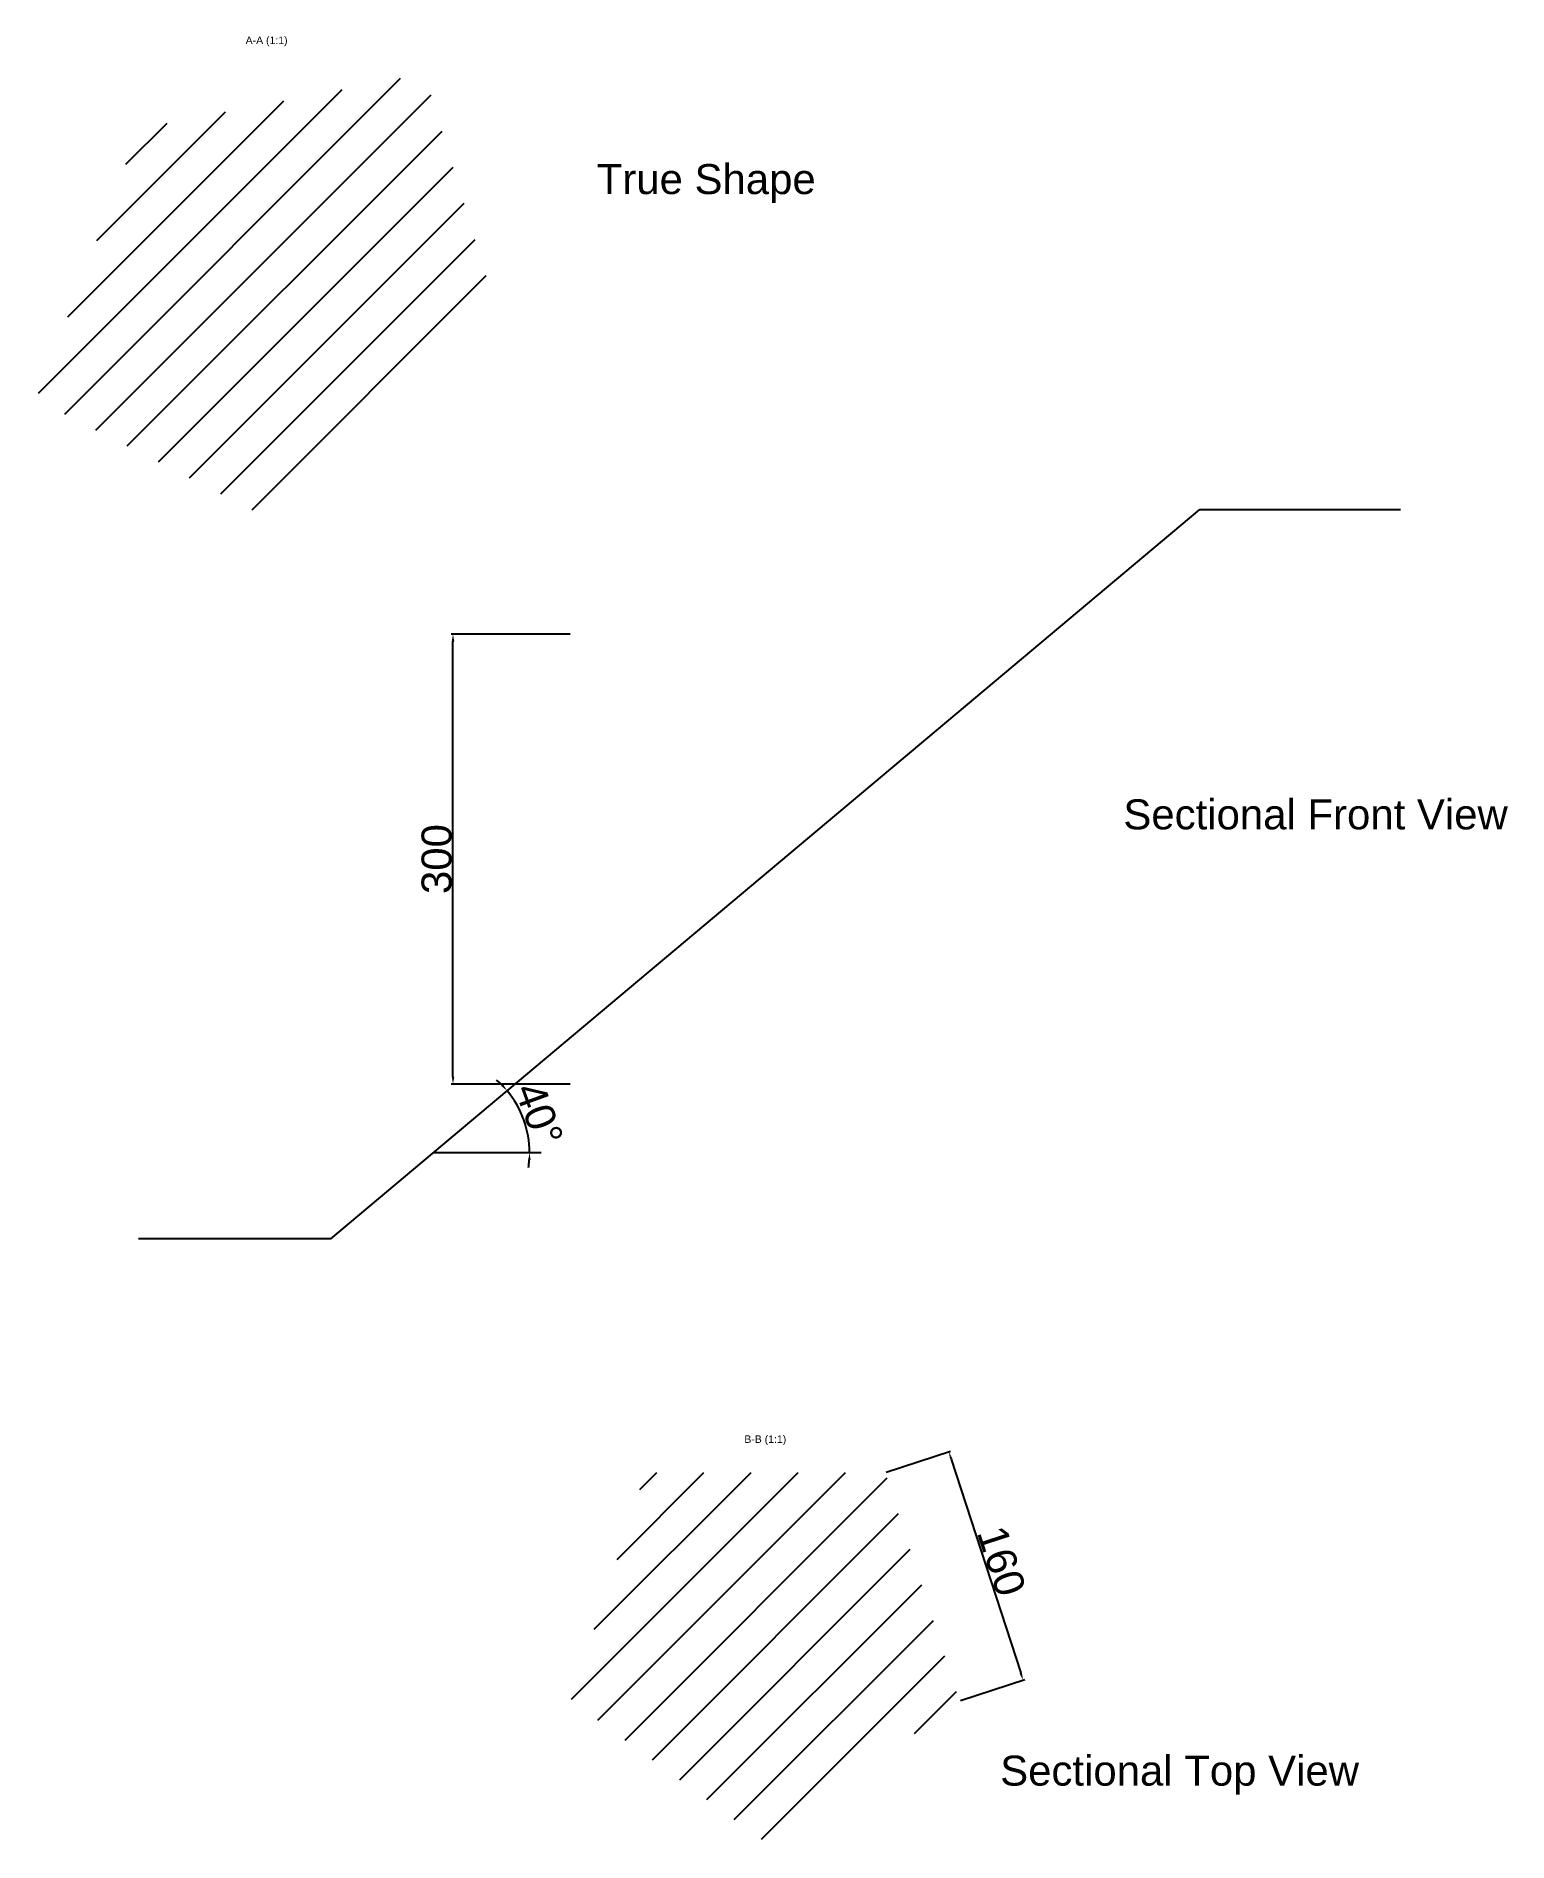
# Paper-space layout 'Layout1' of a CAD drawing. Header units: millimetres. Extents: x 647 to 1628, y 248 to 1452.
import ezdxf

# ---------------------------------------------------------------- set-up
doc = ezdxf.new("R2010")
doc.units = ezdxf.units.MM
doc.layers.add('MD_Annotation', color=7, linetype='Continuous', lineweight=25)
doc.layers.add('MD_Hatching', color=7, linetype='Continuous', lineweight=25)
doc.styles.get("Standard").update_dxf_attribs({"font": 'arial.ttf'})
doc.dimstyles.new('ISO-25', dxfattribs={"dimtxt": 20, "dimasz": 5, "dimexe": 1.25, "dimexo": 0.625, "dimtad": 1, "dimtxsty": 'Standard', "dimcen": 2.5, "dimadec": 0, "dimazin": 0, "dimtfac": 1, "dimtmove": 0, "dimatfit": 3, "dimfxl": 1, "dimarcsym": 0})

# ---------------------------------------------------------------- blocks, each defined once
blk = doc.blocks.new('*D8')
at = {"color": 0, "lineweight": -2, "transparency": 16777216}
for p, q in [((1002.6, 1053.5), (923.3, 1053.5)), ((924.5, 758.5), (924.5, 1048.5)), ((1002.6, 753.5), (923.3, 753.5))]:
    blk.add_line(p, q, dxfattribs=at)
at = {"color": 0, "transparency": 16777216}
for points in [[(923.7, 1048.5), (925.4, 1048.5), (924.5, 1053.5)], [(923.7, 758.5), (925.4, 758.5), (924.5, 753.5)]]:
    blk.add_solid(points, dxfattribs=at)
at = {"layer": 'Defpoints', "color": 0, "transparency": 16777216}
for p in [(924.5, 1053.5), (1003.2, 1053.5), (1003.2, 753.5)]:
    blk.add_point(p, dxfattribs=at)
at = {"color": 0, "transparency": 16777216, "insert": (913.7, 903.5), "char_height": 20, "attachment_point": 5, "rotation": 90}
blk.add_mtext('300', dxfattribs=at)
blk = doc.blocks.new('*D9')
at = {"color": 0, "lineweight": -2, "transparency": 16777216}
for p, q in [((1213.3, 494.8), (1256.2, 508.8)), ((1256.6, 503.6), (1302.9, 361)), ((1262.7, 342.6), (1305.7, 356.6))]:
    blk.add_line(p, q, dxfattribs=at)
at = {"color": 0, "transparency": 16777216}
for points in [[(1257.4, 503.9), (1255.8, 503.4), (1255, 508.4)], [(1303.7, 361.2), (1302.1, 360.7), (1304.5, 356.2)]]:
    blk.add_solid(points, dxfattribs=at)
at = {"layer": 'Defpoints', "color": 0, "transparency": 16777216}
for p in [(1212.7, 494.6), (1304.5, 356.2), (1262.1, 342.4)]:
    blk.add_point(p, dxfattribs=at)
at = {"color": 0, "transparency": 16777216, "insert": (1290.1, 435.6), "char_height": 20, "attachment_point": 5, "rotation": 288}
blk.add_mtext('160', dxfattribs=at)
blk = doc.blocks.new('*D10')
at = {"color": 0, "lineweight": -2, "transparency": 16777216}
for start, end in [(44.4637, 48.9275), (0, 40), (351.0725, 355.5363)]:
    blk.add_arc((911.4, 707.8), 64.2, start, end, dxfattribs=at)
at = {"color": 0, "transparency": 16777216}
for points in [[(957.9, 753.4), (956.6, 752.3), (960.6, 749.1)], [(974.6, 702.9), (976.3, 702.8), (975.6, 707.8)]]:
    blk.add_solid(points, dxfattribs=at)
at = {"layer": 'Defpoints', "color": 0, "transparency": 16777216}
for p in [(1422.3, 1136.5), (973.9, 722.7), (911.4, 707.8), (983.3, 707.8), (843, 650.4)]:
    blk.add_point(p, dxfattribs=at)
at = {"color": 0, "transparency": 16777216, "insert": (981.9, 733.5), "char_height": 20, "attachment_point": 5, "rotation": 290}
blk.add_mtext('40°', dxfattribs=at)

psp = doc.layouts.get("Layout1")

# ---------------------------------------------------------------- hatches: boundary and pattern name
at = {"layer": 'MD_Hatching'}
h = psp.add_hatch(dxfattribs=at)
h.set_pattern_fill('ANSI31', color=256, scale=7, style=0)
h.paths.add_polyline_path([(953.926, 1268.971), (905.556, 1427.026), (715.662, 1390.454), (646.671, 1209.795), (793.926, 1134.715)], flags=0)
h = psp.add_hatch(dxfattribs=at)
h.set_pattern_fill('ANSI31', color=256, scale=7, style=0)
h.paths.add_polyline_path([(1262.112, 342.436), (1212.669, 494.605), (1052.669, 494.605), (1003.227, 342.436), (1132.669, 248.39)], flags=0)

# ---------------------------------------------------------------- linework, layer by layer
for p, q in [((843.009, 650.431), (1422.329, 1136.538)), ((1422.329, 1136.538), (1556.148, 1136.538)), ((911.434, 707.846), (983.288, 707.846)), ((843.009, 650.431), (714.927, 650.431))]:
    psp.add_line(p, q)

# ---------------------------------------------------------------- texts
for s, p in [('True Shape', (1020.317, 1346.752)), ('Sectional Front View', (1371.355, 923.293)), ('Sectional Top View', (1289.244, 285.89))]:
    psp.add_text(s, height=20).set_placement(p)
at = {"layer": 'MD_Annotation', "char_height": 5, "attachment_point": 8}
for s, insert, width in [('A-A (1:1)', (800.299, 1445.276), 30.21487), ('B-B (1:1)', (1132.669, 512.855), 29.68281)]:
    psp.add_mtext(s, dxfattribs=dict(at, insert=insert, width=width))

# ---------------------------------------------------------------- dimensions: what is measured, and where the dimension line sits
dim = psp.add_angular_dim_2l(base=(973.899, 722.65), line1=((911.434, 707.846), (983.288, 707.846)), line2=((843.009, 650.431), (1422.329, 1136.538)), dimstyle='ISO-25')
dim.commit()
dim.dimension.update_dxf_attribs({"geometry": '*D10', "text_midpoint": (981.941, 733.508)})
dim = psp.add_linear_dim(base=(924.532, 1053.484), p1=(1003.227, 753.484), p2=(1003.227, 1053.484), angle=90, dimstyle='ISO-25', override={"dimlfac": -1})
dim.commit()
dim.dimension.update_dxf_attribs({"geometry": '*D8', "text_midpoint": (913.689, 903.484)})
dim = psp.add_aligned_dim(p1=(1212.669, 494.605), p2=(1262.112, 342.436), distance=44.544, dimstyle='ISO-25', override={"dimlfac": -1})
dim.commit()
dim.dimension.update_dxf_attribs({"geometry": '*D9', "text_midpoint": (1290.06, 435.634)})

doc.saveas('drawing.dxf')
